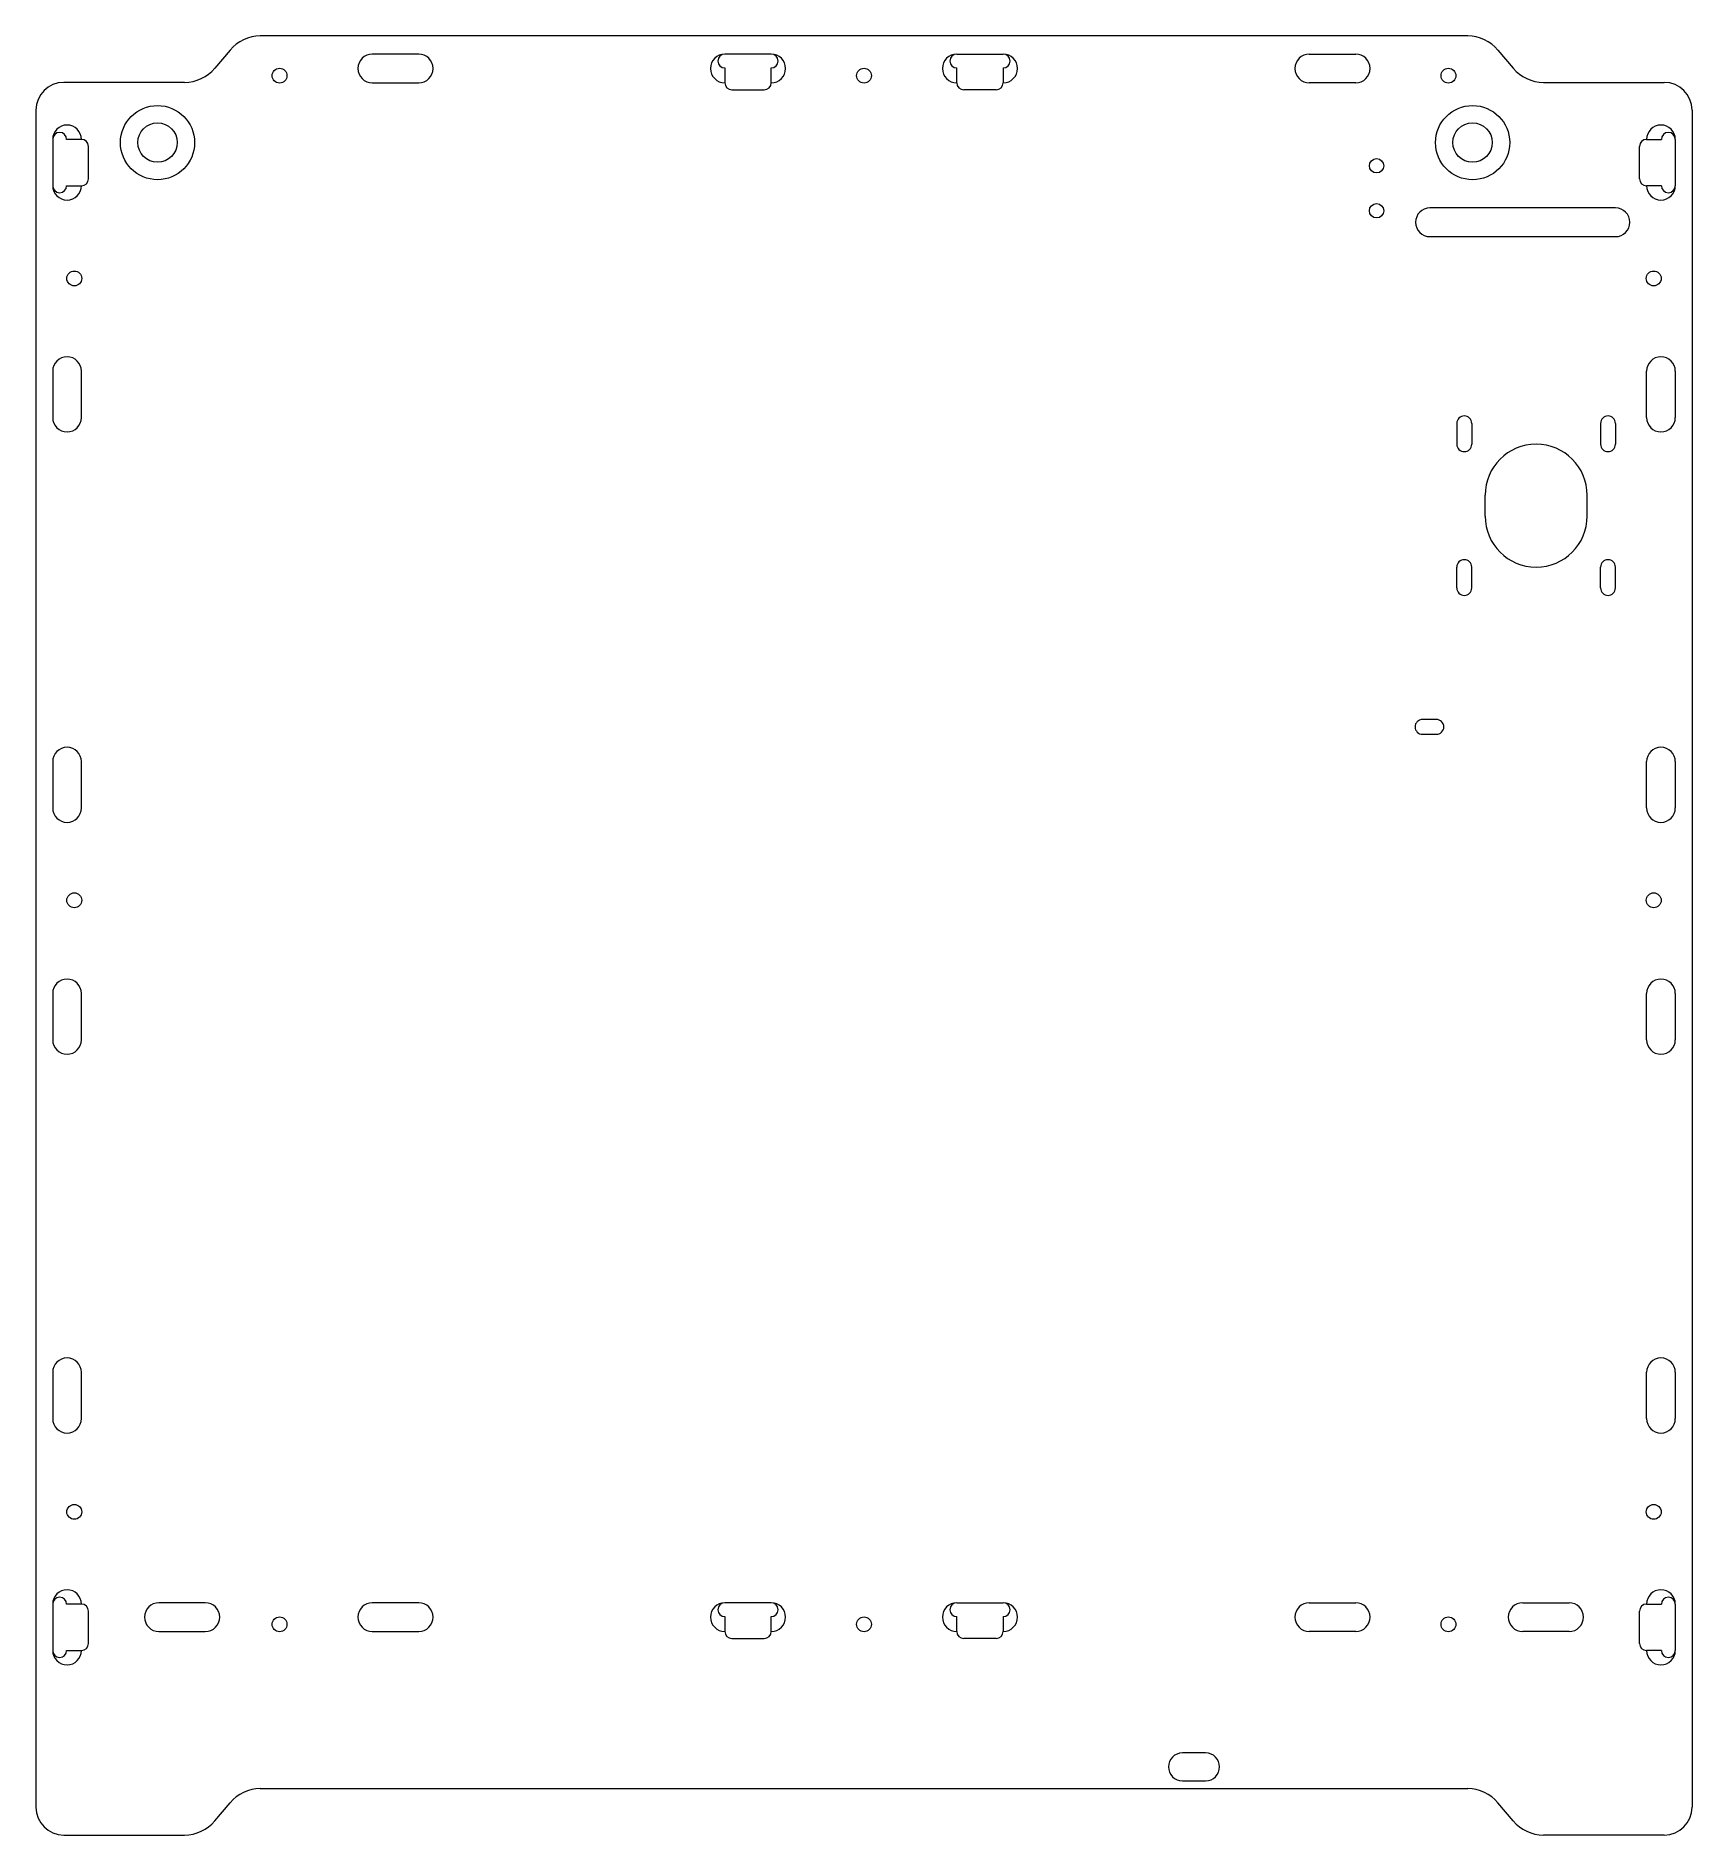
# Model space of a CAD drawing. Header units: millimetres. Extents: x -179 to 179, y -194 to 194.
import ezdxf

# ---------------------------------------------------------------- set-up
doc = ezdxf.new("R2010")
doc.units = ezdxf.units.MM

msp = doc.modelspace()

# ---------------------------------------------------------------- linework, layer by layer
at = {"color": 7, "linetype": 'Continuous', "lineweight": 15}
for p, q in [((130.15, 194), (-130.15, 194)), ((-136.66, 190.96), (-139.95, 187.04)), ((136.66, 190.96), (139.95, 187.04)), ((-96, 190.1), (-106, 190.1)), ((-20, 190.1), (-30, 190.1)), ((-30, 187.1), (-30, 183.9)), ((-20, 183.9), (-20, 187.1)), ((20, 190.1), (30, 190.1)), ((20, 183.9), (20, 187.1)), ((30, 187.1), (30, 183.9)), ((96, 190.1), (106, 190.1)), ((-146.46, 184), (-172.5, 184)), ((-106, 183.9), (-96, 183.9)), ((-28.5, 182.4), (-21.5, 182.4)), ((28.5, 182.4), (21.5, 182.4)), ((106, 183.9), (96, 183.9)), ((146.46, 184), (172.5, 184)), ((-178.5, 178), (-178.5, -188)), ((178.5, 178), (178.5, -188)), ((-174.9, 171.7), (-174.9, 161.7)), ((-168.7, 171.7), (-171.9, 171.7)), ((168.7, 171.7), (171.9, 171.7)), ((174.9, 171.7), (174.9, 161.7)), ((-167.2, 163.2), (-167.2, 170.2)), ((167.2, 163.2), (167.2, 170.2)), ((-171.9, 161.7), (-168.7, 161.7)), ((171.9, 161.7), (168.7, 161.7)), ((162, 156.92), (122, 156.92)), ((122, 150.72), (162, 150.72)), ((-174.9, 121.7), (-174.9, 111.7)), ((-168.7, 111.7), (-168.7, 121.7)), ((168.7, 111.7), (168.7, 121.7)), ((174.9, 121.7), (174.9, 111.7)), ((127.8, 110.45), (127.8, 105.95)), ((131, 110.45), (131, 105.95)), ((158.8, 110.45), (158.8, 105.95)), ((162, 110.45), (162, 105.95)), ((133.9, 90.45), (133.9, 94.95)), ((155.9, 90.45), (155.9, 94.95)), ((127.8, 74.95), (127.8, 79.45)), ((131, 74.95), (131, 79.45)), ((158.8, 74.95), (158.8, 79.45)), ((162, 74.95), (162, 79.45)), ((123.4, 46.6), (120.4, 46.6)), ((120.4, 43.4), (123.4, 43.4)), ((-174.9, 37.5), (-174.9, 27.5)), ((-168.7, 27.5), (-168.7, 37.5)), ((168.7, 27.5), (168.7, 37.5)), ((174.9, 37.5), (174.9, 27.5)), ((-174.9, -12.5), (-174.9, -22.5)), ((-168.7, -22.5), (-168.7, -12.5)), ((168.7, -22.5), (168.7, -12.5)), ((174.9, -12.5), (174.9, -22.5)), ((-174.9, -94.2), (-174.9, -104.2)), ((-168.7, -104.2), (-168.7, -94.2)), ((168.7, -104.2), (168.7, -94.2)), ((174.9, -94.2), (174.9, -104.2)), ((-174.9, -144.2), (-174.9, -154.2)), ((-168.7, -144.2), (-171.9, -144.2)), ((-167.2, -152.7), (-167.2, -145.7)), ((-142, -143.9), (-152, -143.9)), ((-96, -143.9), (-106, -143.9)), ((-20, -143.9), (-30, -143.9)), ((-30, -146.9), (-30, -150.1)), ((-20, -150.1), (-20, -146.9)), ((20, -143.9), (30, -143.9)), ((20, -150.1), (20, -146.9)), ((30, -146.9), (30, -150.1)), ((96, -143.9), (106, -143.9)), ((142, -143.9), (152, -143.9)), ((167.2, -152.7), (167.2, -145.7)), ((168.7, -144.2), (171.9, -144.2)), ((174.9, -144.2), (174.9, -154.2)), ((-152, -150.1), (-142, -150.1)), ((-106, -150.1), (-96, -150.1)), ((106, -150.1), (96, -150.1)), ((152, -150.1), (142, -150.1)), ((-171.9, -154.2), (-168.7, -154.2)), ((-28.5, -151.6), (-21.5, -151.6)), ((28.5, -151.6), (21.5, -151.6)), ((171.9, -154.2), (168.7, -154.2)), ((73.65, -176.3), (68.65, -176.3)), ((68.65, -182.3), (73.65, -182.3)), ((-130.15, -184), (130.15, -184)), ((-139.95, -190.96), (-136.66, -187.04)), ((139.95, -190.96), (136.66, -187.04)), ((-172.5, -194), (-146.46, -194)), ((172.5, -194), (146.46, -194))]:
    msp.add_line(p, q, dxfattribs=at)
for centre, radius in [((-126, 185.45), 1.6), ((0, 185.45), 1.6), ((126, 185.45), 1.6), ((-152.3, 171), 8), ((131.2, 171), 8), ((-152.3, 171), 4.25), ((131.2, 171), 4.25), ((110.5, 166), 1.55), ((110.5, 156.3), 1.55), ((-170.25, 141.7), 1.6), ((170.25, 141.7), 1.6), ((-170.25, 7.6), 1.6), ((170.25, 7.6), 1.6), ((-170.25, -124.3), 1.6), ((170.25, -124.3), 1.6), ((-126, -148.55), 1.6), ((0, -148.55), 1.6), ((126, -148.55), 1.6)]:
    msp.add_circle(centre, radius, dxfattribs=at)
for centre, radius, start, end in [((-130.15, 185.5), 8.5, 90, 140), ((130.15, 185.5), 8.5, 40, 90), ((-146.46, 192.5), 8.5, 270, 320), ((-106, 187), 3.1, 90, 270), ((-96, 187), 3.1, 270, 90), ((-30, 187), 3.1, 90, 270), ((-30, 188.6), 1.5, 90, 270), ((-20, 187), 3.1, 270, 90), ((-20, 188.6), 1.5, 270, 90), ((20, 187), 3.1, 90, 270), ((20, 188.6), 1.5, 90, 270), ((30, 187), 3.1, 270, 90), ((30, 188.6), 1.5, 270, 90), ((96, 187), 3.1, 90, 270), ((106, 187), 3.1, 270, 90), ((146.46, 192.5), 8.5, 220, 270), ((-172.5, 178), 6, 90, 180), ((-28.5, 183.9), 1.5, 180, 270), ((-21.5, 183.9), 1.5, 270, 360), ((21.5, 183.9), 1.5, 180, 270), ((28.5, 183.9), 1.5, 270, 360), ((172.5, 178), 6, 0, 90), ((-171.8, 171.7), 3.1, 0, 180), ((171.8, 171.7), 3.1, 0, 180), ((-173.4, 171.7), 1.5, 0, 180), ((-168.7, 170.2), 1.5, 0, 90), ((168.7, 170.2), 1.5, 90, 180), ((173.4, 171.7), 1.5, 0, 180), ((-168.7, 163.2), 1.5, 270, 0), ((168.7, 163.2), 1.5, 180, 270), ((-171.8, 161.7), 3.1, 180, 0), ((-173.4, 161.7), 1.5, 180, 0), ((171.8, 161.7), 3.1, 180, 0), ((173.4, 161.7), 1.5, 180, 0), ((122, 153.82), 3.1, 90, 270), ((162, 153.82), 3.1, 270, 90), ((-171.8, 121.7), 3.1, 0, 180), ((171.8, 121.7), 3.1, 0, 180), ((-171.8, 111.7), 3.1, 180, 0), ((129.4, 110.45), 1.6, 0, 180), ((160.4, 110.45), 1.6, 0, 180), ((171.8, 111.7), 3.1, 180, 0), ((129.4, 105.95), 1.6, 180, 0), ((144.9, 94.95), 11, 0, 180), ((160.4, 105.95), 1.6, 180, 0), ((144.9, 90.45), 11, 180, 0), ((129.4, 79.45), 1.6, 0, 180), ((160.4, 79.45), 1.6, 0, 180), ((129.4, 74.95), 1.6, 180, 0), ((160.4, 74.95), 1.6, 180, 0), ((120.4, 45), 1.6, 90, 270), ((123.4, 45), 1.6, 270, 90), ((-171.8, 37.5), 3.1, 0, 180), ((171.8, 37.5), 3.1, 0, 180), ((-171.8, 27.5), 3.1, 180, 0), ((171.8, 27.5), 3.1, 180, 0), ((-171.8, -12.5), 3.1, 0, 180), ((171.8, -12.5), 3.1, 0, 180), ((-171.8, -22.5), 3.1, 180, 0), ((171.8, -22.5), 3.1, 180, 0), ((-171.8, -94.2), 3.1, 0, 180), ((171.8, -94.2), 3.1, 0, 180), ((-171.8, -104.2), 3.1, 180, 0), ((171.8, -104.2), 3.1, 180, 0), ((-171.8, -144.2), 3.1, 0, 180), ((-173.4, -144.2), 1.5, 0, 180), ((171.8, -144.2), 3.1, 0, 180), ((173.4, -144.2), 1.5, 0, 180), ((-168.7, -145.7), 1.5, 0, 90), ((-152, -147), 3.1, 90, 270), ((-142, -147), 3.1, 270, 90), ((-106, -147), 3.1, 90, 270), ((-96, -147), 3.1, 270, 90), ((-30, -147), 3.1, 90, 270), ((-30, -145.4), 1.5, 90, 270), ((-20, -147), 3.1, 270, 90), ((-20, -145.4), 1.5, 270, 90), ((20, -147), 3.1, 90, 270), ((20, -145.4), 1.5, 90, 270), ((30, -147), 3.1, 270, 90), ((30, -145.4), 1.5, 270, 90), ((96, -147), 3.1, 90, 270), ((106, -147), 3.1, 270, 90), ((142, -147), 3.1, 90, 270), ((152, -147), 3.1, 270, 90), ((168.7, -145.7), 1.5, 90, 180), ((-28.5, -150.1), 1.5, 180, 270), ((-21.5, -150.1), 1.5, 270, 360), ((21.5, -150.1), 1.5, 180, 270), ((28.5, -150.1), 1.5, 270, 0), ((-171.8, -154.2), 3.1, 180, 360), ((-173.4, -154.2), 1.5, 180, 0), ((-168.7, -152.7), 1.5, 270, 0), ((168.7, -152.7), 1.5, 180, 270), ((171.8, -154.2), 3.1, 180, 360), ((173.4, -154.2), 1.5, 180, 0), ((68.65, -179.3), 3, 90, 270), ((73.65, -179.3), 3, 270, 90), ((-130.15, -192.5), 8.5, 90, 140), ((130.15, -192.5), 8.5, 40, 90), ((-172.5, -188), 6, 180, 270), ((172.5, -188), 6, 270, 0), ((-146.46, -185.5), 8.5, 270, 320), ((146.46, -185.5), 8.5, 220, 270)]:
    msp.add_arc(centre, radius, start, end, dxfattribs=at)

doc.saveas('drawing.dxf')
